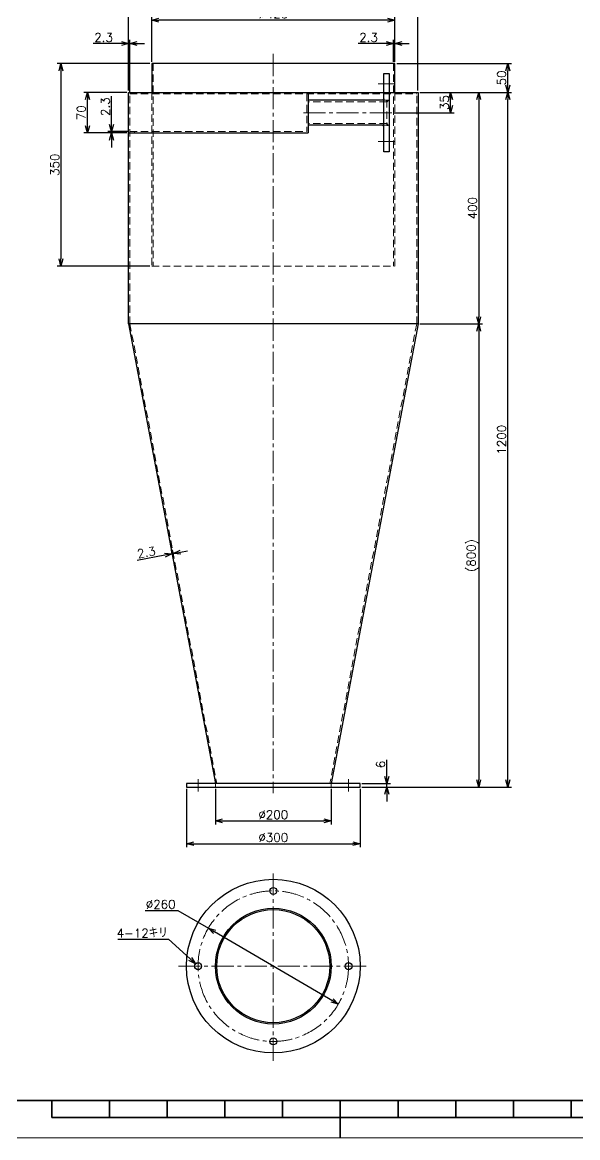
# Model space of a CAD drawing. Header units: millimetres. Extents: x 0 to 4141, y -24 to 2915.
# Drawn here: x 1586 to 2545, y 0 to 1927 of the extents above; entities that cross this region are included whole.
import ezdxf

# ---------------------------------------------------------------- set-up
doc = ezdxf.new("R2010")
doc.units = ezdxf.units.MM
doc.header["$LTSCALE"] = 2
doc.header["$PDMODE"] = 99
doc.header["$PDSIZE"] = 1
doc.linetypes.add('CENTER2', pattern=[28.575, 19.05, -3.175, 3.175, -3.175])
doc.linetypes.add('HIDDEN', pattern=[9.525, 6.35, -3.175])
for name, color, linetype, lineweight in [('04_HIDDEN', 2, 'HIDDEN', 13), ('05_CENTER', 4, 'CENTER2', 13), ('08_DIM', 3, 'Continuous', 13), ('90_FRAME', 5, 'Continuous', 35)]:
    doc.layers.add(name, color=color, linetype=linetype, lineweight=lineweight)
doc.layers.add('91_BLANK', color=5, linetype='Continuous', lineweight=0, plot=False)
doc.styles.add('KSS_TXT', font='txt.shx', dxfattribs={"bigfont": 'extfont2.shx'})
doc.dimstyles.new('KSS_DIM', dxfattribs={"dimscale": 5, "dimtxt": 3, "dimasz": 2.5, "dimexe": 1.25, "dimexo": 0.625, "dimtad": 1, "dimdsep": 46, "dimtxsty": 'KSS_TXT', "dimblk": 'OPEN30', "dimcen": 0, "dimazin": 2, "dimtfac": 0.75, "dimtmove": 0, "dimatfit": 3, "dimldrblk": 'OPEN30', "dimfxl": 1.25, "dimtolj": 1, "dimarcsym": 0})
doc.dimstyles.new('KSS_DIM$3', dxfattribs={"dimscale": 5, "dimtxt": 3, "dimasz": 2.5, "dimexe": 1.25, "dimexo": 0.625, "dimtad": 1, "dimtih": 1, "dimtoh": 1, "dimdsep": 46, "dimtxsty": 'KSS_TXT', "dimblk": 'OPEN30', "dimcen": 0, "dimazin": 2, "dimtfac": 0.75, "dimtofl": 0, "dimtmove": 0, "dimatfit": 3, "dimldrblk": 'OPEN30', "dimfxl": 1.25, "dimtolj": 1, "dimarcsym": 0})

# ---------------------------------------------------------------- blocks, each defined once
blk = doc.blocks.new('_Open30')
at = {"color": 0, "linetype": 'ByBlock', "lineweight": -2}
for p, q in [((-1, 0.27), (0, 0)), ((0, 0), (-1, -0.27)), ((0, 0), (-1, 0))]:
    blk.add_line(p, q, dxfattribs=at)
blk = doc.blocks.new('*D150')
at = {"layer": '08_DIM', "color": 0, "lineweight": -2, "transparency": 16777216}
for p, q in [((1798.3, 392.5), (1854.6, 392.5)), ((1854.6, 392.5), (1907.2, 361.8)), ((2131.7, 230.8), (1918, 355.5))]:
    blk.add_line(p, q, dxfattribs=at)
at = {"layer": 'Defpoints', "color": 0, "transparency": 16777216}
for p in [(1907.2, 361.8), (2131.7, 230.8)]:
    blk.add_point(p, dxfattribs=at)
at = {"layer": '08_DIM', "color": 0, "lineweight": -2, "transparency": 16777216, "xscale": 12.5, "yscale": 12.5, "zscale": 12.5}
for p, rotation in [((1907.2, 361.8), 149.7358260263387), ((2131.7, 230.8), 329.7358260263388)]:
    blk.add_blockref('_Open30', p, dxfattribs=dict(at, rotation=rotation))
at = {"layer": '08_DIM', "color": 0, "transparency": 16777216, "insert": (1824.9, 403.1), "char_height": 15, "attachment_point": 5, "style": 'KSS_TXT'}
blk.add_mtext('\\A1;%%C260', dxfattribs=at)
blk = doc.blocks.new('*D151')
at = {"layer": '08_DIM', "color": 0, "lineweight": -2, "transparency": 16777216}
for p, q in [((1750.7, 342.7), (1838.4, 342.7)), ((1838.4, 342.7), (1875.7, 308.8))]:
    blk.add_line(p, q, dxfattribs=at)
at = {"layer": 'Defpoints', "color": 0, "transparency": 16777216}
for p in [(1885, 300.4), (1893.9, 292.3)]:
    blk.add_point(p, dxfattribs=at)
at = {"layer": '08_DIM', "color": 0, "lineweight": -2, "transparency": 16777216, "xscale": 12.5, "yscale": 12.5, "zscale": 12.5, "rotation": 317.7799859612048}
blk.add_blockref('_Open30', (1885, 300.4), dxfattribs=at)
at = {"layer": '08_DIM', "color": 0, "transparency": 16777216, "insert": (1793, 353.3), "char_height": 15, "attachment_point": 5, "style": 'KSS_TXT'}
blk.add_mtext('\\A1;4-12キリ', dxfattribs=at)
blk = doc.blocks.new('*D153')
at = {"layer": '08_DIM', "color": 0, "lineweight": -2, "transparency": 16777216}
for p, q in [((1919.4, 602.6), (1919.4, 541.1)), ((2119.4, 602.6), (2119.4, 541.1)), ((1931.9, 547.3), (2106.9, 547.3))]:
    blk.add_line(p, q, dxfattribs=at)
at = {"layer": 'Defpoints', "color": 0, "transparency": 16777216}
for p in [(1919.4, 605.7), (2119.4, 605.7), (2119.4, 547.3)]:
    blk.add_point(p, dxfattribs=at)
at = {"layer": '08_DIM', "color": 0, "lineweight": -2, "transparency": 16777216, "xscale": 12.5, "yscale": 12.5, "zscale": 12.5, "rotation": 180}
blk.add_blockref('_Open30', (1919.4, 547.3), dxfattribs=at)
at = {"layer": '08_DIM', "color": 0, "lineweight": -2, "transparency": 16777216, "xscale": 12.5, "yscale": 12.5, "zscale": 12.5}
blk.add_blockref('_Open30', (2119.4, 547.3), dxfattribs=at)
at = {"layer": '08_DIM', "color": 0, "transparency": 16777216, "insert": (2019.4, 558), "char_height": 15, "attachment_point": 5, "style": 'KSS_TXT'}
blk.add_mtext('\\A1;\\A1;%%c200', dxfattribs=at)
blk = doc.blocks.new('*D154')
at = {"layer": '08_DIM', "color": 0, "lineweight": -2, "transparency": 16777216}
for p, q in [((1869.4, 602.6), (1869.4, 501.6)), ((2169.4, 602.6), (2169.4, 501.6)), ((1881.9, 507.9), (2156.9, 507.9))]:
    blk.add_line(p, q, dxfattribs=at)
at = {"layer": 'Defpoints', "color": 0, "transparency": 16777216}
for p in [(1869.4, 605.7), (2169.4, 605.7), (2169.4, 507.9)]:
    blk.add_point(p, dxfattribs=at)
at = {"layer": '08_DIM', "color": 0, "lineweight": -2, "transparency": 16777216, "xscale": 12.5, "yscale": 12.5, "zscale": 12.5, "rotation": 180}
blk.add_blockref('_Open30', (1869.4, 507.9), dxfattribs=at)
at = {"layer": '08_DIM', "color": 0, "lineweight": -2, "transparency": 16777216, "xscale": 12.5, "yscale": 12.5, "zscale": 12.5}
blk.add_blockref('_Open30', (2169.4, 507.9), dxfattribs=at)
at = {"layer": '08_DIM', "color": 0, "transparency": 16777216, "insert": (2019.4, 518.5), "char_height": 15, "attachment_point": 5, "style": 'KSS_TXT'}
blk.add_mtext('\\A1;\\A1;%%c300', dxfattribs=at)
blk = doc.blocks.new('*D155')
at = {"layer": '08_DIM', "color": 0, "lineweight": -2, "transparency": 16777216}
for p, q in [((2215.5, 624.2), (2215.5, 653)), ((2172.6, 611.7), (2221.8, 611.7)), ((2172.6, 605.7), (2221.8, 605.7)), ((2215.5, 605.7), (2215.5, 611.7)), ((2215.5, 593.2), (2215.5, 580.7))]:
    blk.add_line(p, q, dxfattribs=at)
at = {"layer": 'Defpoints', "color": 0, "transparency": 16777216}
for p in [(2169.4, 611.7), (2169.4, 605.7), (2215.5, 611.7)]:
    blk.add_point(p, dxfattribs=at)
at = {"layer": '08_DIM', "color": 0, "lineweight": -2, "transparency": 16777216, "xscale": 12.5, "yscale": 12.5, "zscale": 12.5}
for p, rotation in [((2215.5, 611.7), 270), ((2215.5, 605.7), 90)]:
    blk.add_blockref('_Open30', p, dxfattribs=dict(at, rotation=rotation))
at = {"layer": '08_DIM', "color": 0, "transparency": 16777216, "insert": (2204.9, 644.8), "char_height": 15, "attachment_point": 5, "rotation": 90, "style": 'KSS_TXT'}
blk.add_mtext('\\A1;6', dxfattribs=at)
blk = doc.blocks.new('*D156')
at = {"layer": '08_DIM', "color": 0, "lineweight": -2, "transparency": 16777216}
for p, q in [((2214.6, 1890.1), (2165.9, 1890.1)), ((2227.1, 1858.8), (2227.1, 1896.3)), ((2229.4, 1890.1), (2227.1, 1890.1)), ((2229.4, 1858.8), (2229.4, 1896.3)), ((2241.9, 1890.1), (2254.4, 1890.1))]:
    blk.add_line(p, q, dxfattribs=at)
at = {"layer": 'Defpoints', "color": 0, "transparency": 16777216}
for p in [(2227.1, 1890.1), (2227.1, 1855.7), (2229.4, 1855.7)]:
    blk.add_point(p, dxfattribs=at)
at = {"layer": '08_DIM', "color": 0, "lineweight": -2, "transparency": 16777216, "xscale": 12.5, "yscale": 12.5, "zscale": 12.5}
blk.add_blockref('_Open30', (2227.1, 1890.1), dxfattribs=at)
at = {"layer": '08_DIM', "color": 0, "lineweight": -2, "transparency": 16777216, "xscale": 12.5, "yscale": 12.5, "zscale": 12.5, "rotation": 180}
blk.add_blockref('_Open30', (2229.4, 1890.1), dxfattribs=at)
at = {"layer": '08_DIM', "color": 0, "transparency": 16777216, "insert": (2184, 1900.7), "char_height": 15, "attachment_point": 5, "style": 'KSS_TXT'}
blk.add_mtext('\\A1;2.3', dxfattribs=at)
blk = doc.blocks.new('*D157')
at = {"layer": '08_DIM', "color": 0, "lineweight": -2, "transparency": 16777216}
for p, q in [((1809.4, 1858.8), (1809.4, 1936.9)), ((2216.9, 1930.7), (1821.9, 1930.7)), ((2229.4, 1858.8), (2229.4, 1936.9))]:
    blk.add_line(p, q, dxfattribs=at)
at = {"layer": 'Defpoints', "color": 0, "transparency": 16777216}
for p in [(1809.4, 1930.7), (1809.4, 1855.7), (2229.4, 1855.7)]:
    blk.add_point(p, dxfattribs=at)
at = {"layer": '08_DIM', "color": 0, "lineweight": -2, "transparency": 16777216, "xscale": 12.5, "yscale": 12.5, "zscale": 12.5, "rotation": 180}
blk.add_blockref('_Open30', (1809.4, 1930.7), dxfattribs=at)
at = {"layer": '08_DIM', "color": 0, "lineweight": -2, "transparency": 16777216, "xscale": 12.5, "yscale": 12.5, "zscale": 12.5}
blk.add_blockref('_Open30', (2229.4, 1930.7), dxfattribs=at)
at = {"layer": '08_DIM', "color": 0, "transparency": 16777216, "insert": (2019.4, 1941.3), "char_height": 15, "attachment_point": 5, "style": 'KSS_TXT'}
blk.add_mtext('\\A1;\\A1;%%c420', dxfattribs=at)
blk = doc.blocks.new('*D158')
at = {"layer": '08_DIM', "color": 0, "lineweight": -2, "transparency": 16777216}
for p, q in [((1769.4, 1808.8), (1769.4, 1980.3)), ((2256.9, 1974.1), (1781.9, 1974.1)), ((2269.4, 1808.8), (2269.4, 1980.3))]:
    blk.add_line(p, q, dxfattribs=at)
at = {"layer": 'Defpoints', "color": 0, "transparency": 16777216}
for p in [(1769.4, 1974.1), (1769.4, 1805.7), (2269.4, 1805.7)]:
    blk.add_point(p, dxfattribs=at)
at = {"layer": '08_DIM', "color": 0, "lineweight": -2, "transparency": 16777216, "xscale": 12.5, "yscale": 12.5, "zscale": 12.5, "rotation": 180}
blk.add_blockref('_Open30', (1769.4, 1974.1), dxfattribs=at)
at = {"layer": '08_DIM', "color": 0, "lineweight": -2, "transparency": 16777216, "xscale": 12.5, "yscale": 12.5, "zscale": 12.5}
blk.add_blockref('_Open30', (2269.4, 1974.1), dxfattribs=at)
at = {"layer": '08_DIM', "color": 0, "transparency": 16777216, "insert": (2019.4, 1984.7), "char_height": 15, "attachment_point": 5, "style": 'KSS_TXT'}
blk.add_mtext('\\A1;\\A1;%%c500', dxfattribs=at)
blk = doc.blocks.new('*D167')
at = {"layer": '08_DIM', "color": 0, "lineweight": -2, "transparency": 16777216}
for p, q in [((1756.9, 1890.1), (1708.2, 1890.1)), ((1769.4, 1808.8), (1769.4, 1896.3)), ((1771.7, 1890.1), (1769.4, 1890.1)), ((1771.7, 1806.5), (1771.7, 1896.3)), ((1784.2, 1890.1), (1796.7, 1890.1))]:
    blk.add_line(p, q, dxfattribs=at)
at = {"layer": 'Defpoints', "color": 0, "transparency": 16777216}
for p in [(1769.4, 1890.1), (1769.4, 1805.7), (1771.7, 1803.4)]:
    blk.add_point(p, dxfattribs=at)
at = {"layer": '08_DIM', "color": 0, "lineweight": -2, "transparency": 16777216, "xscale": 12.5, "yscale": 12.5, "zscale": 12.5}
blk.add_blockref('_Open30', (1769.4, 1890.1), dxfattribs=at)
at = {"layer": '08_DIM', "color": 0, "lineweight": -2, "transparency": 16777216, "xscale": 12.5, "yscale": 12.5, "zscale": 12.5, "rotation": 180}
blk.add_blockref('_Open30', (1771.7, 1890.1), dxfattribs=at)
at = {"layer": '08_DIM', "color": 0, "transparency": 16777216, "insert": (1726.3, 1900.7), "char_height": 15, "attachment_point": 5, "style": 'KSS_TXT'}
blk.add_mtext('\\A1;2.3', dxfattribs=at)
blk = doc.blocks.new('*D168')
at = {"layer": '08_DIM', "color": 0, "lineweight": -2, "transparency": 16777216}
for p, q in [((1766.3, 1805.7), (1692.1, 1805.7)), ((1698.4, 1748.2), (1698.4, 1793.2)), ((1766.3, 1735.7), (1692.1, 1735.7))]:
    blk.add_line(p, q, dxfattribs=at)
at = {"layer": 'Defpoints', "color": 0, "transparency": 16777216}
for p in [(1698.4, 1805.7), (1769.4, 1805.7), (1769.4, 1735.7)]:
    blk.add_point(p, dxfattribs=at)
at = {"layer": '08_DIM', "color": 0, "lineweight": -2, "transparency": 16777216, "xscale": 12.5, "yscale": 12.5, "zscale": 12.5}
for p, rotation in [((1698.4, 1805.7), 90), ((1698.4, 1735.7), 270)]:
    blk.add_blockref('_Open30', p, dxfattribs=dict(at, rotation=rotation))
at = {"layer": '08_DIM', "color": 0, "transparency": 16777216, "insert": (1687.7, 1770.7), "char_height": 15, "attachment_point": 5, "rotation": 90, "style": 'KSS_TXT'}
blk.add_mtext('\\A1;70', dxfattribs=at)
blk = doc.blocks.new('*D169')
at = {"layer": '08_DIM', "color": 0, "lineweight": -2, "transparency": 16777216}
for p, q in [((2272.6, 1805.7), (2332, 1805.7)), ((2325.8, 1783.2), (2325.8, 1793.2)), ((2227.2, 1770.7), (2332, 1770.7))]:
    blk.add_line(p, q, dxfattribs=at)
at = {"layer": 'Defpoints', "color": 0, "transparency": 16777216}
for p in [(2269.4, 1805.7), (2325.8, 1805.7), (2224.1, 1770.7)]:
    blk.add_point(p, dxfattribs=at)
at = {"layer": '08_DIM', "color": 0, "lineweight": -2, "transparency": 16777216, "xscale": 12.5, "yscale": 12.5, "zscale": 12.5}
for p, rotation in [((2325.8, 1805.7), 90), ((2325.8, 1770.7), 270)]:
    blk.add_blockref('_Open30', p, dxfattribs=dict(at, rotation=rotation))
at = {"layer": '08_DIM', "color": 0, "transparency": 16777216, "insert": (2315.2, 1788.2), "char_height": 15, "attachment_point": 5, "rotation": 90, "style": 'KSS_TXT'}
blk.add_mtext('\\A1;35', dxfattribs=at)
blk = doc.blocks.new('*D170')
at = {"layer": '08_DIM', "color": 0, "lineweight": -2, "transparency": 16777216}
for p, q in [((2272.6, 1805.7), (2380.6, 1805.7)), ((2374.3, 1793.2), (2374.3, 1418.2)), ((2272.6, 1405.7), (2380.6, 1405.7))]:
    blk.add_line(p, q, dxfattribs=at)
at = {"layer": 'Defpoints', "color": 0, "transparency": 16777216}
for p in [(2269.4, 1805.7), (2269.4, 1405.7), (2374.3, 1405.7)]:
    blk.add_point(p, dxfattribs=at)
at = {"layer": '08_DIM', "color": 0, "lineweight": -2, "transparency": 16777216, "xscale": 12.5, "yscale": 12.5, "zscale": 12.5}
for p, rotation in [((2374.3, 1805.7), 90), ((2374.3, 1405.7), 270)]:
    blk.add_blockref('_Open30', p, dxfattribs=dict(at, rotation=rotation))
at = {"layer": '08_DIM', "color": 0, "transparency": 16777216, "insert": (2363.7, 1605.7), "char_height": 15, "attachment_point": 5, "rotation": 90, "style": 'KSS_TXT'}
blk.add_mtext('\\A1;400', dxfattribs=at)
blk = doc.blocks.new('*D171')
at = {"layer": '08_DIM', "color": 0, "lineweight": -2, "transparency": 16777216}
for p, q in [((2272.6, 1405.7), (2380.6, 1405.7)), ((2374.3, 1393.2), (2374.3, 618.2)), ((2172.6, 605.7), (2380.6, 605.7))]:
    blk.add_line(p, q, dxfattribs=at)
at = {"layer": 'Defpoints', "color": 0, "transparency": 16777216}
for p in [(2269.4, 1405.7), (2169.4, 605.7), (2374.3, 605.7)]:
    blk.add_point(p, dxfattribs=at)
at = {"layer": '08_DIM', "color": 0, "lineweight": -2, "transparency": 16777216, "xscale": 12.5, "yscale": 12.5, "zscale": 12.5}
for p, rotation in [((2374.3, 1405.7), 90), ((2374.3, 605.7), 270)]:
    blk.add_blockref('_Open30', p, dxfattribs=dict(at, rotation=rotation))
at = {"layer": '08_DIM', "color": 0, "transparency": 16777216, "insert": (2363.7, 1005.7), "char_height": 15, "attachment_point": 5, "rotation": 90, "style": 'KSS_TXT'}
blk.add_mtext('\\A1;(800)', dxfattribs=at)
blk = doc.blocks.new('*D172')
at = {"layer": '08_DIM', "color": 0, "lineweight": -2, "transparency": 16777216}
for p, q in [((2272.6, 1805.7), (2430.8, 1805.7)), ((2424.6, 618.2), (2424.6, 1793.2)), ((2172.6, 605.7), (2430.8, 605.7))]:
    blk.add_line(p, q, dxfattribs=at)
at = {"layer": 'Defpoints', "color": 0, "transparency": 16777216}
for p in [(2269.4, 1805.7), (2424.6, 1805.7), (2169.4, 605.7)]:
    blk.add_point(p, dxfattribs=at)
at = {"layer": '08_DIM', "color": 0, "lineweight": -2, "transparency": 16777216, "xscale": 12.5, "yscale": 12.5, "zscale": 12.5}
for p, rotation in [((2424.6, 1805.7), 90), ((2424.6, 605.7), 270)]:
    blk.add_blockref('_Open30', p, dxfattribs=dict(at, rotation=rotation))
at = {"layer": '08_DIM', "color": 0, "transparency": 16777216, "insert": (2413.9, 1205.7), "char_height": 15, "attachment_point": 5, "rotation": 90, "style": 'KSS_TXT'}
blk.add_mtext('\\A1;1200', dxfattribs=at)
blk = doc.blocks.new('*D173')
at = {"layer": '08_DIM', "color": 0, "lineweight": -2, "transparency": 16777216}
for p, q in [((2232.6, 1855.7), (2430.8, 1855.7)), ((2424.6, 1818.2), (2424.6, 1843.2)), ((2272.6, 1805.7), (2430.8, 1805.7))]:
    blk.add_line(p, q, dxfattribs=at)
at = {"layer": 'Defpoints', "color": 0, "transparency": 16777216}
for p in [(2229.4, 1855.7), (2424.6, 1855.7), (2269.4, 1805.7)]:
    blk.add_point(p, dxfattribs=at)
at = {"layer": '08_DIM', "color": 0, "lineweight": -2, "transparency": 16777216, "xscale": 12.5, "yscale": 12.5, "zscale": 12.5}
for p, rotation in [((2424.6, 1855.7), 90), ((2424.6, 1805.7), 270)]:
    blk.add_blockref('_Open30', p, dxfattribs=dict(at, rotation=rotation))
at = {"layer": '08_DIM', "color": 0, "transparency": 16777216, "insert": (2413.9, 1830.7), "char_height": 15, "attachment_point": 5, "rotation": 90, "style": 'KSS_TXT'}
blk.add_mtext('\\A1;50', dxfattribs=at)
blk = doc.blocks.new('*D174')
at = {"layer": '08_DIM', "color": 0, "lineweight": -2, "transparency": 16777216}
for p, q in [((1806.3, 1855.7), (1646.3, 1855.7)), ((1652.6, 1843.2), (1652.6, 1518.2)), ((1806.3, 1505.7), (1646.3, 1505.7))]:
    blk.add_line(p, q, dxfattribs=at)
at = {"layer": 'Defpoints', "color": 0, "transparency": 16777216}
for p in [(1809.4, 1855.7), (1652.6, 1505.7), (1809.4, 1505.7)]:
    blk.add_point(p, dxfattribs=at)
at = {"layer": '08_DIM', "color": 0, "lineweight": -2, "transparency": 16777216, "xscale": 12.5, "yscale": 12.5, "zscale": 12.5}
for p, rotation in [((1652.6, 1855.7), 90), ((1652.6, 1505.7), 270)]:
    blk.add_blockref('_Open30', p, dxfattribs=dict(at, rotation=rotation))
at = {"layer": '08_DIM', "color": 0, "transparency": 16777216, "insert": (1641.9, 1680.7), "char_height": 15, "attachment_point": 5, "rotation": 90, "style": 'KSS_TXT'}
blk.add_mtext('\\A1;350', dxfattribs=at)
blk = doc.blocks.new('*D180')
at = {"layer": '08_DIM', "color": 0, "lineweight": -2, "transparency": 16777216}
for p, q in [((1739.9, 1750.5), (1739.9, 1799.3)), ((1768.6, 1738), (1733.6, 1738)), ((1766.3, 1735.7), (1733.6, 1735.7)), ((1739.9, 1735.7), (1739.9, 1738)), ((1739.9, 1723.2), (1739.9, 1710.7))]:
    blk.add_line(p, q, dxfattribs=at)
at = {"layer": 'Defpoints', "color": 0, "transparency": 16777216}
for p in [(1739.9, 1738), (1769.4, 1735.7), (1771.7, 1738)]:
    blk.add_point(p, dxfattribs=at)
at = {"layer": '08_DIM', "color": 0, "lineweight": -2, "transparency": 16777216, "xscale": 12.5, "yscale": 12.5, "zscale": 12.5}
for p, rotation in [((1739.9, 1738), 270), ((1739.9, 1735.7), 90)]:
    blk.add_blockref('_Open30', p, dxfattribs=dict(at, rotation=rotation))
at = {"layer": '08_DIM', "color": 0, "transparency": 16777216, "insert": (1729.3, 1781.1), "char_height": 15, "attachment_point": 5, "rotation": 90, "style": 'KSS_TXT'}
blk.add_mtext('\\A1;2.3', dxfattribs=at)
blk = doc.blocks.new('*D183')
at = {"layer": '08_DIM', "color": 0, "lineweight": -2, "transparency": 16777216}
for p, q in [((1832.2, 1006.4), (1784.3, 997.3)), ((1844.6, 1008.1), (1843.3, 1014.9)), ((1846.7, 1009.1), (1844.4, 1008.7)), ((1846.8, 1008.6), (1845.5, 1015.3)), ((1859, 1011.5), (1871.3, 1013.8))]:
    blk.add_line(p, q, dxfattribs=at)
at = {"layer": 'Defpoints', "color": 0, "transparency": 16777216}
for p in [(1844.4, 1008.7), (1845.1, 1005.1), (1847.4, 1005.5)]:
    blk.add_point(p, dxfattribs=at)
at = {"layer": '08_DIM', "color": 0, "lineweight": -2, "transparency": 16777216, "xscale": 12.5, "yscale": 12.5, "zscale": 12.5}
for p, rotation in [((1844.4, 1008.7), 10.69805906105211), ((1846.7, 1009.1), 190.6980590610521)]:
    blk.add_blockref('_Open30', p, dxfattribs=dict(at, rotation=rotation))
at = {"layer": '08_DIM', "color": 0, "transparency": 16777216, "insert": (1800.1, 1011.1), "char_height": 15, "attachment_point": 5, "rotation": 10.6981, "style": 'KSS_TXT'}
blk.add_mtext('\\A1;2.3', dxfattribs=at)

msp = doc.modelspace()

# ---------------------------------------------------------------- linework, layer by layer
at = {"color": 0}
for p, q in [((2229.446, 1855.714), (1809.446, 1855.714)), ((1809.446, 1855.714), (1809.446, 1805.714)), ((2229.446, 1805.714), (2229.446, 1855.714)), ((1769.446, 1805.714), (2269.446, 1805.714)), ((1769.446, 1405.714), (1769.446, 1805.714)), ((2079.446, 1805.714), (2079.446, 1735.714)), ((2210.446, 1792.064), (2079.446, 1792.064)), ((2269.446, 1805.714), (2269.446, 1405.714)), ((1769.446, 1735.714), (2079.446, 1735.714)), ((2210.446, 1749.364), (2079.446, 1749.364)), ((2269.446, 1405.714), (1769.446, 1405.714)), ((1769.446, 1405.714), (1919.446, 611.714)), ((2269.446, 1405.714), (2119.446, 611.714))]:
    msp.add_line(p, q, dxfattribs=at)
for points in [[(2210.446, 1838.214), (2219.446, 1838.214), (2219.446, 1703.214), (2210.446, 1703.214)], [(1869.446, 605.714), (2169.446, 605.714), (2169.446, 611.714), (1869.446, 611.714)]]:
    msp.add_lwpolyline(points, close=True, dxfattribs=at)
at = {"color": 3}
for points in [[(2210.446, 1792.064), (2207.946, 1792.064), (2207.946, 1792.064), (2210.446, 1794.564)], [(2215.446, 1792.064), (2217.946, 1792.064), (2217.946, 1792.064), (2215.446, 1789.564)], [(2210.446, 1749.364), (2207.946, 1749.364), (2207.946, 1749.364), (2210.446, 1746.864)], [(2215.446, 1749.364), (2217.946, 1749.364), (2217.946, 1749.364), (2215.446, 1751.864)]]:
    msp.add_lwpolyline(points, close=True, dxfattribs=at)
at = {"color": 0}
for centre, radius in [((2019.446, 296.328), 150), ((2019.446, 426.328), 6), ((2019.446, 296.328), 100), ((2019.446, 296.328), 97.7), ((1889.446, 296.328), 6), ((2149.446, 296.328), 6), ((2019.446, 166.328), 6)]:
    msp.add_circle(centre, radius, dxfattribs=at)
at = {"layer": '04_HIDDEN'}
for p, q in [((1811.746, 1855.714), (1811.746, 1505.714)), ((2227.146, 1855.714), (2227.146, 1505.714)), ((1771.746, 1803.414), (2267.146, 1803.414)), ((1771.746, 1405.93), (1771.746, 1803.414)), ((1809.446, 1805.714), (1809.446, 1505.714)), ((2077.146, 1803.414), (2077.146, 1738.014)), ((2210.446, 1792.064), (2219.446, 1792.064)), ((2215.446, 1792.064), (2215.446, 1749.364)), ((2229.446, 1505.714), (2229.446, 1805.714)), ((2267.146, 1405.93), (2267.146, 1803.414)), ((2215.446, 1789.564), (2079.446, 1789.564)), ((1771.746, 1738.014), (2077.146, 1738.014)), ((1779.446, 1735.714), (1779.446, 1738.014)), ((2215.446, 1751.864), (2079.446, 1751.864)), ((2210.446, 1749.364), (2219.446, 1749.364)), ((1809.446, 1505.714), (2229.446, 1505.714)), ((1771.746, 1405.93), (1921.706, 612.141)), ((2267.146, 1405.93), (2117.186, 612.141)), ((1919.446, 611.714), (1921.706, 612.141)), ((1919.446, 605.714), (1919.446, 611.714)), ((2119.446, 611.714), (2117.186, 612.141)), ((2119.446, 605.714), (2119.446, 611.714))]:
    msp.add_line(p, q, dxfattribs=at)
at = {"layer": '05_CENTER'}
for p, q in [((2019.446, 1872.099), (2019.446, 595.32)), ((2200.497, 1820.714), (2229.027, 1820.714)), ((2224.071, 1770.714), (2071.356, 1770.714)), ((2200.497, 1720.714), (2229.027, 1720.714)), ((1889.446, 597.935), (1889.446, 619.281)), ((1889.446, 597.935), (1889.446, 619.281)), ((2149.446, 597.935), (2149.446, 619.281)), ((2149.446, 597.935), (2149.446, 619.281)), ((2019.446, 132.688), (2019.446, 459.968)), ((1855.806, 296.328), (2183.086, 296.328))]:
    msp.add_line(p, q, dxfattribs=at)
msp.add_circle((2019.446, 296.328), 130, dxfattribs=at)
at = {"layer": '90_FRAME'}
for p, q in [((1636.676, 34.608), (1636.676, 64.52)), ((1736.384, 34.608), (1736.384, 64.52)), ((1836.091, 34.608), (1836.091, 64.52)), ((1935.798, 34.608), (1935.798, 64.52)), ((2035.505, 34.608), (2035.505, 64.52)), ((2135.212, 0), (2135.212, 64.52)), ((2234.919, 34.608), (2234.919, 64.52)), ((2334.626, 34.608), (2334.626, 64.52)), ((2434.334, 34.608), (2434.334, 64.52)), ((2534.041, 34.608), (2534.041, 64.52)), ((1636.676, 34.608), (2633.748, 34.608))]:
    msp.add_line(p, q, dxfattribs=at)
msp.add_lwpolyline([(194.23, 64.52), (4076.195, 64.52), (4076.195, 2839.789), (194.23, 2839.789)], close=True, dxfattribs=at)
at = {"layer": '91_BLANK'}
msp.add_lwpolyline([(0, 0), (4141.004, 0), (4141.004, 2914.599), (0, 2914.599)], close=True, dxfattribs=at)

# ---------------------------------------------------------------- dimensions: what is measured, and where the dimension line sits
at = {"layer": '08_DIM'}
for base, p1, p2, picture, middle in [((1769.446, 1974.056), (2269.446, 1805.714), (1769.446, 1805.714), '*D158', (2019.446, 1984.691)), ((1809.446, 1930.673), (2229.446, 1855.714), (1809.446, 1855.714), '*D157', (2019.446, 1941.298))]:
    dim = msp.add_linear_dim(base=base, p1=p1, p2=p2, text='\\A1;%%c<>', dimstyle='KSS_DIM', dxfattribs=at)
    dim.commit()
    dim.dimension.update_dxf_attribs({"geometry": picture, "text_midpoint": middle})
for base, p1, p2, picture, middle in [((1769.446, 1890.096), (1771.746, 1803.414), (1769.446, 1805.714), '*D167', (1726.321, 1900.721)), ((2227.146, 1890.096), (2229.446, 1855.714), (2227.146, 1855.714), '*D156', (2184.021, 1900.721))]:
    dim = msp.add_linear_dim(base=base, p1=p1, p2=p2, dimstyle='KSS_DIM', dxfattribs=at)
    dim.commit()
    dim.dimension.update_dxf_attribs({"geometry": picture, "text_midpoint": middle})
for base, p1, p2, picture, middle in [((1652.581, 1505.714), (1809.446, 1855.714), (1809.446, 1505.714), '*D174', (1641.946, 1680.714)), ((2424.569, 1855.714), (2269.446, 1805.714), (2229.446, 1855.714), '*D173', (2413.934, 1830.714)), ((1698.372, 1805.714), (1769.446, 1735.714), (1769.446, 1805.714), '*D168', (1687.747, 1770.714)), ((1739.899, 1738.014), (1769.446, 1735.714), (1771.746, 1738.014), '*D180', (1729.274, 1781.139)), ((2424.569, 1805.714), (2169.446, 605.714), (2269.446, 1805.714), '*D172', (2413.944, 1205.714)), ((2325.797, 1805.714), (2224.071, 1770.714), (2269.446, 1805.714), '*D169', (2315.161, 1788.214)), ((2374.314, 1405.714), (2269.446, 1805.714), (2269.446, 1405.714), '*D170', (2363.689, 1605.714)), ((2215.535, 611.714), (2169.446, 605.714), (2169.446, 611.714), '*D155', (2204.91, 644.839))]:
    dim = msp.add_linear_dim(base=base, p1=p1, p2=p2, angle=90, dimstyle='KSS_DIM', dxfattribs=at)
    dim.commit()
    dim.dimension.update_dxf_attribs({"geometry": picture, "text_midpoint": middle})
dim = msp.add_linear_dim(base=(2374.314, 605.714), p1=(2269.446, 1405.714), p2=(2169.446, 605.714), angle=90, text='(<>)', dimstyle='KSS_DIM', dxfattribs=at)
dim.commit()
dim.dimension.update_dxf_attribs({"geometry": '*D171', "text_midpoint": (2363.689, 1005.714)})
dim = msp.add_aligned_dim(p1=(1847.395, 1005.492), p2=(1845.135, 1005.065), distance=-3.714, dimstyle='KSS_DIM', dxfattribs=at)
dim.commit()
dim.dimension.update_dxf_attribs({"geometry": '*D183', "text_midpoint": (1800.098, 1011.149)})
for base, p1, p2, picture, middle in [((2169.446, 507.869), (1869.446, 605.714), (2169.446, 605.714), '*D154', (2019.446, 518.494)), ((2119.446, 547.344), (1919.446, 605.714), (2119.446, 605.714), '*D153', (2019.446, 557.969))]:
    dim = msp.add_linear_dim(base=base, p1=p1, p2=p2, text='\\A1;%%c<>', dimstyle='KSS_DIM', override={"dimtxsty": 'KSS_TXT', "dimtfill": 0, "dimtfillclr": 0}, dxfattribs=at)
    dim.commit()
    dim.dimension.update_dxf_attribs({"geometry": picture, "text_midpoint": middle})
dim = msp.add_diameter_dim_2p(p1=(2131.728, 230.81), p2=(1907.164, 361.846), dimstyle='KSS_DIM$3', override={"dimscale": 5, "dimpost": '%%C<>', "dimtix": 1, "dimatfit": 2}, dxfattribs=at)
dim.commit()
dim.dimension.update_dxf_attribs({"geometry": '*D150', "text_midpoint": (1824.897, 392.497), "dimtype": 163})
dim = msp.add_diameter_dim_2p(p1=(1893.889, 292.296), p2=(1885.003, 300.36), text='4-<>キリ', dimstyle='KSS_DIM$3', override={"dimpost": '<>'}, dxfattribs=at)
dim.commit()
dim.dimension.update_dxf_attribs({"geometry": '*D151', "text_midpoint": (1792.992, 342.676), "dimtype": 163})

doc.saveas('drawing.dxf')
